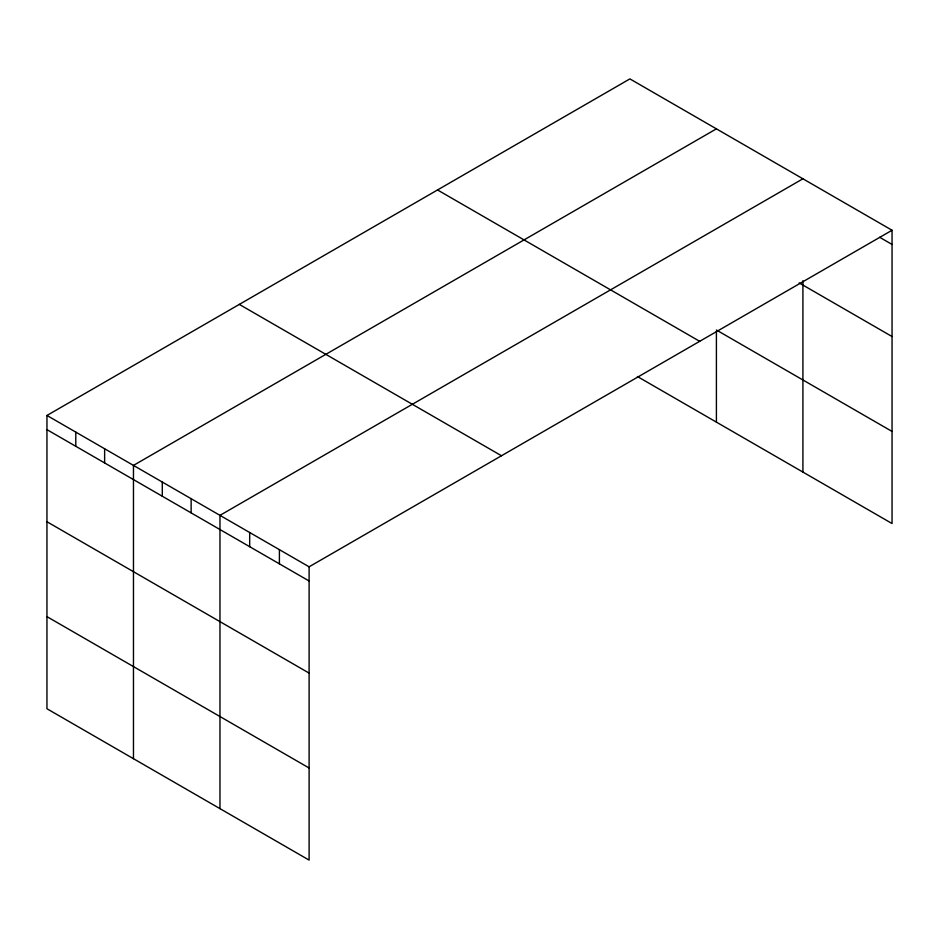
<?xml version="1.0" encoding="UTF-8"?>
<svg xmlns="http://www.w3.org/2000/svg" width="939" height="939" viewBox="0 0 939 939"><rect width="100%" height="100%" fill="white"/><g stroke="black" fill="none" stroke-linecap="round" stroke-linejoin="round"><path stroke-width="1.41" d="M892.05 230.255L309.107 566.816L309.107 860.101L46.95 708.745L46.95 415.461L629.893 78.899L892.05 230.255L892.05 523.539L637.417 376.527M716.41 128.843L133.467 465.404L133.467 758.689M802.915 178.797L219.972 515.358L219.972 808.643M879.667 237.285L892.05 244.433M799.159 282.909L892.05 336.538M716.41 330.023L892.05 431.435M437.527 189.96L699.684 341.315M239.316 304.4L501.473 455.744M46.95 415.461L309.107 566.816M46.95 429.639L309.107 580.995M46.95 521.744L309.107 673.099M46.95 616.641L309.107 767.996M802.915 280.761L802.915 472.082M716.41 331.467L716.41 422.127M279.399 549.655L279.399 563.846M249.68 532.507L249.68 546.686M191.133 498.703L191.133 512.882M162.294 482.059L162.294 496.238M104.628 448.76L104.628 462.939M75.789 432.104L75.789 446.295"/></g></svg>
